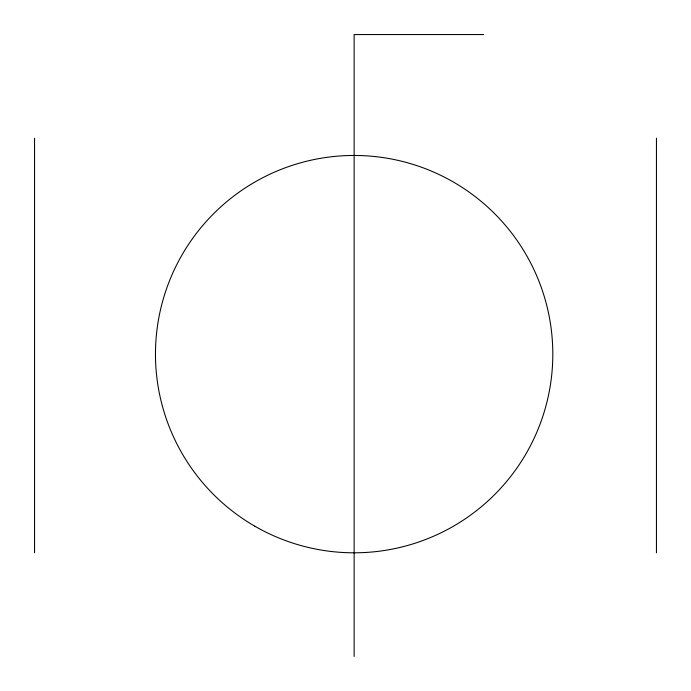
<?xml version="1.0" encoding="UTF-8"?>
<svg xmlns="http://www.w3.org/2000/svg" width="691" height="691" viewBox="0 0 691 691"><rect width="100%" height="100%" fill="white"/><g stroke="black" fill="none" stroke-linecap="round" stroke-linejoin="round"><path stroke-width="1.04" d="M483.7 34.55L354.137 34.55L354.137 656.45M656.45 138.2L656.45 552.8M34.55 138.2L34.55 552.8M254.806 526.188A198.671 198.671 0 0 0 552.809 354.137A198.671 198.671 0 0 0 254.806 182.079A198.671 198.671 0 0 0 254.806 526.188"/></g></svg>
